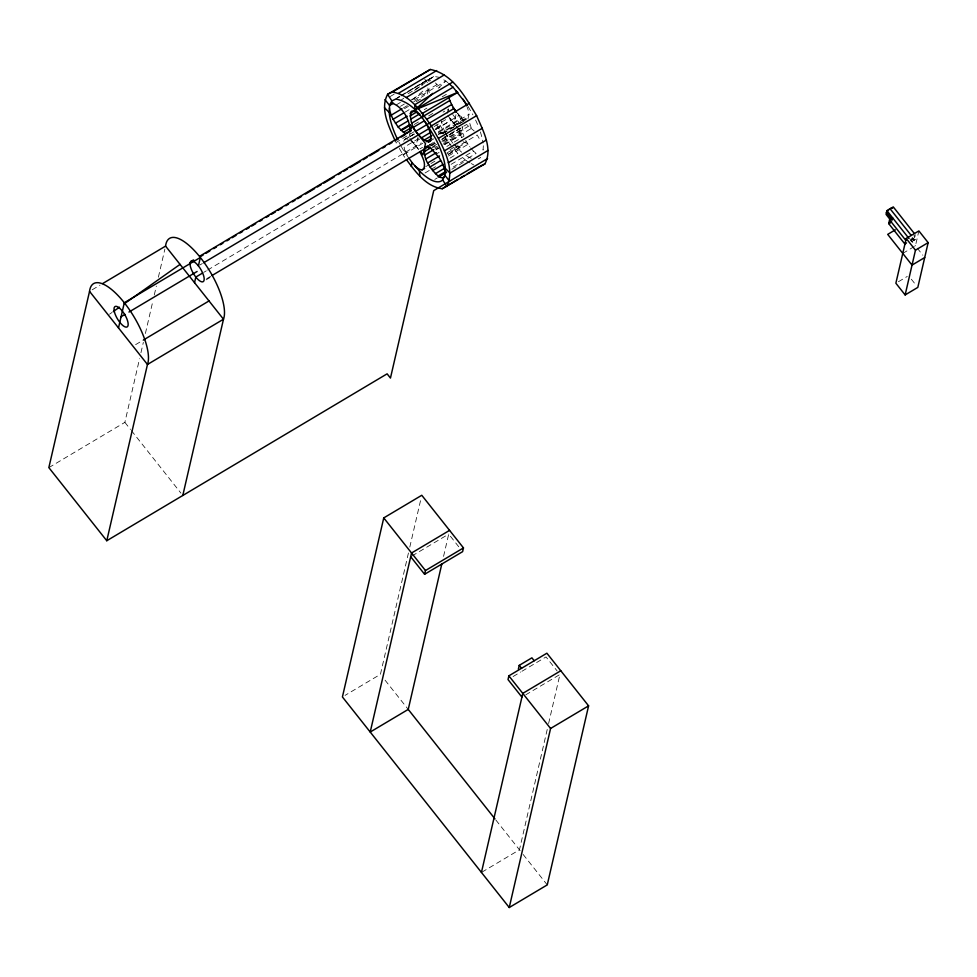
<?xml version="1.0" encoding="UTF-8"?>
<svg xmlns="http://www.w3.org/2000/svg" width="977" height="977" viewBox="0 0 977 977"><rect width="100%" height="100%" fill="white"/><g stroke="black" fill="none" stroke-linecap="round" stroke-linejoin="round"><path stroke-width="0.73" stroke-dasharray="4.88 3.66" d="M422.675 82.422L422.516 85.133L421.417 83.741M446.855 146.428L463.904 136.291L462.231 126.558A11.846 4.238 59.2 0 1 460.655 128.182M468.007 118.644L468.997 114.321A17.647 6.314 59.2 0 0 467.177 107.201M483.334 145.756L483.09 150.104A17.647 6.314 59.2 0 0 482.516 146.794M48.85 467.617L124.873 422.357L139.577 358.669M140.944 352.746L143.338 342.377M145.39 333.499L152.913 300.904M154.281 294.981L156.332 286.102M158.384 277.212L164.881 249.074M409.021 137.232L409.986 133.043M418.583 149.676L415.97 146.013L418.559 134.826M447.356 113.21L448.321 109.009L443.082 112.135M456.601 127.047L453.987 123.383L456.247 113.588M443.9 142.3L460.936 132.151L462.231 126.558M408.447 552.982L380.432 674.325L345.04 695.392M409.803 547.071L421.087 498.233M443.558 556.389L448.712 534.101L458.909 546.973M547.23 729.453L519.446 849.807L481.441 872.437M548.61 723.517L559.931 674.484L525.846 694.769M911.688 238.437L911.26 240.293L914.423 238.412M910.417 240.855A3.945 1.295 -38.4 0 1 913.996 240.281L915.278 234.688M902.772 253.397L915.437 245.85L918.6 232.172M403.684 141.274L404.539 139.564L414.028 133.959M448.455 154.317L461.571 146.513L462.414 144.791L446.684 154.158M438.185 88.248L445.891 81.03L447.954 82.801M412.538 99.764L425.361 89.041M401.339 99.972L403.745 98.225M414.602 90.373L433.886 76.401L439.345 77.342M109.558 314.203L112.037 312.457M399.654 96.723L395.868 99.031L399.801 96.699M404.686 93.658L433.886 76.401L401.12 95.917M390.202 96.515L394.134 94.183M397.114 97.798L399.727 96.234M401.046 95.453L429.88 78.282L428.463 81.152L430.979 80.615M408.105 93.719L421.209 85.915M396.442 104.808L400.375 102.463M92.168 289.803L100.02 285.125M400.448 106.346L404.38 104.002M410.926 100.106L437.146 84.498L439.894 87.6M414.431 99.764L445.891 81.03L441.97 78.819M403.33 107.959L407.262 105.626M413.808 101.718L424.299 95.477L423.542 91.044M404.502 108.667L408.435 106.322M416.3 101.645L421.539 98.518M404.905 112.233L410.145 109.106M442.19 96.808L447.991 93.377L448.101 94.061M424.262 109.68L426.876 108.117M414.224 124.482L419.475 121.368M428.647 115.909L433.886 112.782M414.26 131.626L395.917 142.544L397.358 145.036M404.539 139.564L413.906 134.179M410.328 136.462L414.26 134.118M199.711 265.097L202.337 263.546M434.13 126.546L445.927 119.524M409.51 159.019L405.137 152.888L404.112 147.197L418.535 138.612M435.571 128.463L442.129 124.567L441.555 121.246M435.718 129.343L459.312 115.286L464.454 118.999L466.505 119.341M410.535 140.59L413.222 142.911L419.78 139.015M435.51 129.648L451.24 120.281L453.987 123.383M438.417 131.663L462.011 117.606M203.68 272.388L206.306 270.837M207.612 270.055L421.221 142.886M438.258 132.75L468.997 114.321M422.772 143.277L403.11 154.977L398.066 146.281M438.49 133.91L441.115 132.347L443.57 135.779M438.246 134.606L464.454 118.999M440.016 134.093L468.85 116.935M431.113 140.419L433.739 138.856M442.544 133.446L465.186 120.122M443.094 133.47L454.891 126.448M460.143 123.322L465.382 120.208M419.902 148.895L422.516 147.344M429.001 145.133L434.24 142.019M426.57 146.77L434.435 142.092M206.684 278.689L210.617 276.357M430.772 145.292L434.704 142.947M443.876 137.488L449.115 134.362M450.434 133.58L459.605 128.121M428.61 147.124L435.168 143.228M441.714 139.32L466.627 124.494L474.517 131.297M206.11 279.837L210.043 277.505M431.516 145.658L435.449 143.314M441.995 139.418L461.657 127.706M432.689 146.648L436.621 144.303M441.873 141.176L462.084 129.159M431.065 148.504L436.304 145.39M442.862 141.482L469.07 125.874M434.716 147.759L437.342 146.196M435.131 148.87L437.745 147.307M442.996 144.181L462.658 132.481M436.377 149.261L438.991 147.71M444.242 144.584L471.769 128.195M435.84 149.896L438.465 148.333M445.011 144.437L460.741 135.07L457.749 129.049M436.499 153.926L439.125 152.363M450.006 149.689L457.871 144.999M446.977 152.913L477.13 134.973A17.647 6.314 59.2 0 1 479.438 138.954M425.716 166.64L429.648 164.307M430.967 163.525L434.899 161.181M448.272 154.232L461.571 146.513M448.382 156.015L468.044 144.303L469.79 146.758M135.608 344.649L143.472 339.959M425.068 172.966L430.307 169.839M431.626 169.058L435.559 166.725M449.97 158.14L457.834 153.462L453.084 148.089M451.13 164.344L473.405 151.081L476.104 153.401L451.191 168.227M434.777 179.426L437.391 177.863M451.814 169.277L466.224 160.692L470.047 162.854M911.456 241.783L917.159 238.388M412.013 555.95L448.712 534.101M898.413 281.73L907.279 276.442M513.084 676.548L520.68 672.017M521.95 671.272L546.021 656.935L557.146 670.979M467.58 143.485L462.451 141.518M406.041 138.856L408.081 139.21M471.329 163.574L473.869 165.003M435.351 82.947L437.146 84.498M449.444 118.73L451.24 120.281M463.086 157.981L466.224 160.692M459.312 115.286L457.48 113.222L463.525 120.965M470.658 147.979L473.405 151.081M452.876 143.155L443.143 130.259A47.152 16.878 59.2 0 1 439.589 124.397M453.804 144.193L457.468 148.345A47.152 16.878 59.2 0 0 461.632 152.168M452.131 147.014L444.376 136.927M413.222 142.911L415.97 146.013M912.188 237.582L913.996 239.853M912.188 237.997L913.996 240.281M909.795 238.718L915.437 245.85M917.293 248.195L922.85 255.217M911.333 279.202L915.962 285.052M424.763 79.259L427.438 82.642M452.669 114.492L459.617 123.273M447.906 115.701L455.722 125.581M456.589 126.668L460.936 132.151M409.888 138.331L418.583 149.298M385.06 680.175L408.239 709.412M495.889 820.057L522.231 853.312M523.159 854.484L547.254 884.893M124.873 422.357L130.478 429.44M131.419 430.613L180.928 493.116M404.734 157.273L403.11 154.977L405.137 152.888A47.152 16.878 59.2 0 1 400.9 145.829M468.093 106.493L472.88 114.773M465.736 140.322L468.044 144.303M436.804 124.885L441.115 132.347M469.79 123.383L471.219 127.718M460.741 135.07L461.584 137.61M455.832 125.459A11.846 4.238 59.2 0 1 450.678 118.241M448.223 110.755A11.846 4.238 59.2 0 1 448.321 109.009M458.323 114.651A11.846 4.238 59.2 0 1 461.938 122.589M471.207 158.237A47.152 16.878 59.2 0 1 466.029 155.477M427.743 94.048A47.152 16.878 59.2 0 1 427.218 89.811M475.567 120.024A47.152 16.878 59.2 0 1 478.474 126.729M480.354 131.932A47.152 16.878 59.2 0 1 483.041 142.996M480.672 157.285A47.152 16.878 59.2 0 1 478.18 158.86M460.069 147.209A17.647 6.314 59.2 0 1 455.575 145.475M447.515 136.389A17.647 6.314 59.2 0 1 445.744 133.409M445.219 132.408A17.647 6.314 59.2 0 1 442.129 124.567M429.282 92.583A17.647 6.314 59.2 0 1 427.572 86.501M407.201 155.038A17.647 6.314 59.2 0 1 404.112 147.197M400.24 144.633A47.152 16.878 59.2 0 1 398.982 142.239M913.642 235.872A3.945 1.295 -38.4 0 1 914.448 237.411A3.945 1.295 -38.4 0 1 910.454 240.721"/><path stroke-width="1.47" d="M395.343 141.286C389.334 127.071 379.589 109.448 387.613 94.305L430.307 69.477C453.035 73.825 465.528 97.492 476.629 115.652C482.76 130.246 493.129 148.284 484.922 163.904L442.239 188.732C426.045 186.68 415.494 171.72 406.371 159.556M397.627 139.54A47.152 16.878 59.2 0 1 389.212 112.44L389.591 105.492L391.875 100.912L395.868 99.031C415.347 102.756 426.045 123.029 435.547 138.587A47.152 16.878 59.2 0 1 445.317 168.386L444.938 175.347L442.666 179.915L446.916 186.534C456.076 166.041 440.883 143.643 431.419 125.85C421.356 112.294 410.425 94.635 392.29 92.107L387.613 94.305L391.875 100.912M425.019 121.807A17.647 6.314 59.2 0 1 430.991 136.951L429.99 141.274L428.488 141.97C417.521 137.965 408.325 123.249 410.975 111.696A17.647 6.314 59.2 0 1 419.658 115.042M444.083 177.057A17.647 6.314 59.2 0 1 438.087 176.031C430.613 169.131 422.027 158.091 425.068 147.478L427.694 145.915M182.797 495.473L223.489 319.223A49.497 17.72 59.2 0 0 200.346 257.488L124.311 302.748A49.497 17.72 59.2 0 0 89.542 291.366L48.85 467.617L106.774 540.733L387.112 373.837L390.458 378.062L433.727 190.625L487.584 158.567M118.498 327.93L124.311 302.748A49.497 17.72 59.2 0 1 147.466 364.482L106.774 540.733M194.533 282.671L195.815 277.077L202.373 273.169M198.404 265.878A11.846 4.238 59.2 0 0 190.442 266.672A11.846 4.238 59.2 0 0 202.483 281.877A11.846 4.238 59.2 0 0 198.404 265.878L200.346 257.488A49.497 17.72 59.2 0 0 165.565 246.106L102.646 283.562M411.256 166.42L412.123 162.683L409.51 159.019M422.406 118.144L423.273 114.419M410.694 556.731L424.604 574.281L462.609 551.651L463.477 547.914L421.771 495.278L383.753 517.908L342.414 696.955L509.249 907.523L547.254 884.893L588.594 705.846L546.888 653.21L508.87 675.84L508.016 679.565L521.913 697.114M424.604 574.281L425.459 570.544L463.477 547.914M449.567 530.377L411.561 552.994L370.222 732.042L408.239 709.412L441.848 563.814M518.372 669.098L519.227 665.374L531.903 657.826L534.211 660.745M481.441 872.437L522.78 693.389L560.786 670.759M509.249 907.523L550.576 728.476L588.594 705.846M914.362 233.527L893.271 206.904L886.933 210.666L886.078 214.403L890.218 219.617M906.216 238.473L895.872 283.232L905.142 294.932L917.818 287.397L928.15 242.626L918.881 230.926L906.216 238.473L915.473 250.173L905.142 294.932M429.392 127.938L431.419 125.85L469.436 103.22M416.165 108.838L432.689 93.389M113.271 311.578L119.45 307.205M124.397 303.713L180.049 264.388M392.29 92.107L430.307 69.477M398.665 93.194L436.682 70.564M389.75 104.637L392.375 103.073M393.523 103.147L389.591 105.492L384.962 99.642M406.31 97.505L444.327 74.875M390.214 115.762L402.011 108.74M452.717 82.117L414.7 104.747L415.066 109.864M411.158 130.588L405.919 133.715L403.464 132.322L398.03 126.9L393.108 119.255L403.599 113.002M416.385 109.082L453.084 87.234L467.409 105.308M410.12 113.405L414.053 111.06M395.416 123.236L407.214 116.214M409.974 116.007L416.532 112.111M398.03 126.9L408.52 120.659M410.548 119.328L419.719 113.869M422.284 113.479L457.676 92.412A17.647 6.314 59.2 0 0 455.856 90.763M411.793 123.139L449.811 100.509L448.565 96.699M400.778 130.002L409.949 124.543M401.327 130.478L410.499 125.019M403.464 132.322L411.329 127.645M413.637 127.169L424.116 120.928M426.741 119.365L451.643 104.539L449.811 100.509M190.735 261.555L193.348 259.992M199.906 256.096L410.89 130.491M190.161 262.703L194.093 260.358M200.639 256.462L203.265 254.899M205.891 253.336L209.811 251.004M213.743 248.659L216.369 247.096M220.301 244.763L222.927 243.2M226.847 240.855L229.473 239.304M232.099 237.741L236.031 235.396M239.951 233.063L242.577 231.5M246.509 229.155L249.135 227.592M251.748 226.041L255.681 223.696M259.613 221.352L262.239 219.801M266.171 217.456L268.785 215.893M271.411 214.342L275.343 211.997M277.957 210.434L281.889 208.089M285.821 205.756L288.447 204.193M292.379 201.848L294.993 200.297M297.619 198.734L301.551 196.389M305.483 194.057L314.655 188.585M317.269 187.034L321.201 184.69M323.827 183.126L334.305 176.886M338.237 174.553L340.863 172.99M343.477 171.427L347.409 169.094M350.035 167.531L360.513 161.29M363.139 159.727L367.071 157.382M369.685 155.831L378.868 150.36M382.789 148.028L385.414 146.465M389.347 144.12L391.972 142.569M395.905 140.224L398.518 138.661M401.144 137.098L405.076 134.765M415.946 131.15L453.951 108.52L456.564 112.196A11.846 4.238 59.2 0 0 454.72 110.108M203.643 262.764L429.037 128.573M421.307 137.916L430.478 132.457M121.087 316.731L125.019 314.399M128.952 312.054L197.11 271.472M423.994 140.236L431.858 135.559M426.448 141.628L431.687 138.502M428.488 141.97L431.113 140.419M438.612 138.282L476.629 115.652M211.924 275.575L428.146 146.855M424.067 151.789L430.625 147.893M424.641 155.111L433.812 149.652M425.887 158.921L436.377 152.668M444.352 150.861L482.369 128.231M427.731 162.951L439.528 155.929M414.871 165.785A17.647 6.314 59.2 0 0 422.052 169.839L424.677 168.288M430.039 166.933L440.517 160.692M143.472 339.959L209.005 300.953M432.652 170.609L443.131 164.368M448.248 162.732L486.253 140.102M435.4 173.711L444.572 168.239M438.087 176.031L445.952 171.341M438.71 177.081L446.574 172.404M488.036 150.446L450.018 173.076L445.317 168.386M442.239 188.732L457.969 179.365M460.594 177.802L464.527 175.469M467.14 173.906L478.938 166.884M892.734 217.981L889.558 219.862L888.704 223.599L904.922 244.067M890.816 222.341L888.704 223.599A3.945 1.295 -38.4 0 0 891.659 221.034M895.311 229.864L887.702 234.382L912.029 265.097L924.706 257.549M915.473 250.173L928.15 242.626M390.446 103.782L391.948 103.073C403 106.884 410.059 120.33 410.316 131.639L411.61 126.045L425.508 143.595L422.919 154.781L420.318 151.496M425.068 147.478L426.57 146.77L431.065 148.504L439.113 157.59A17.647 6.314 59.2 0 1 445.085 172.734M422.052 169.839L423.554 169.143C426.302 163.367 422.357 156.833 419.744 151.679M480.257 166.102L484.922 163.904M417.814 108.74L457.676 92.412M448.98 83.692L453.084 87.234M384.511 107.763L389.212 112.44M412.123 162.683L419.463 170.975A47.152 16.878 59.2 0 0 442.666 179.915M890.108 208.785L911.199 235.408M886.933 210.666L908.952 238.449M886.505 212.534L892.294 219.849M905.777 240.342L889.558 219.862A3.945 1.295 -38.4 0 1 892.306 219.434M453.096 107.8L456.564 112.196M444.938 175.347L449.567 181.197M519.227 665.374L521.547 668.292M383.753 517.908L425.459 570.544M508.87 675.84L550.576 728.476M165.565 246.106L223.489 319.223L147.466 364.482L89.542 291.366M408.239 709.412L494.948 818.873M451.643 104.539L453.951 108.52M419.463 170.975L419.829 176.092M463.037 99.178A17.647 6.314 59.2 0 1 466.627 105.87M393.108 119.255A17.647 6.314 59.2 0 1 389.444 108.093M886.713 213.218A3.945 1.295 -38.4 0 1 888.459 209.982A3.945 1.295 -38.4 0 1 892.636 208.089M906.558 242.882A3.945 1.295 -38.4 0 1 905.752 243.517M114.419 311.932A11.846 4.238 59.2 0 0 126.46 327.136A11.846 4.238 59.2 0 0 122.381 311.138A11.846 4.238 59.2 0 0 114.419 311.932"/></g></svg>
